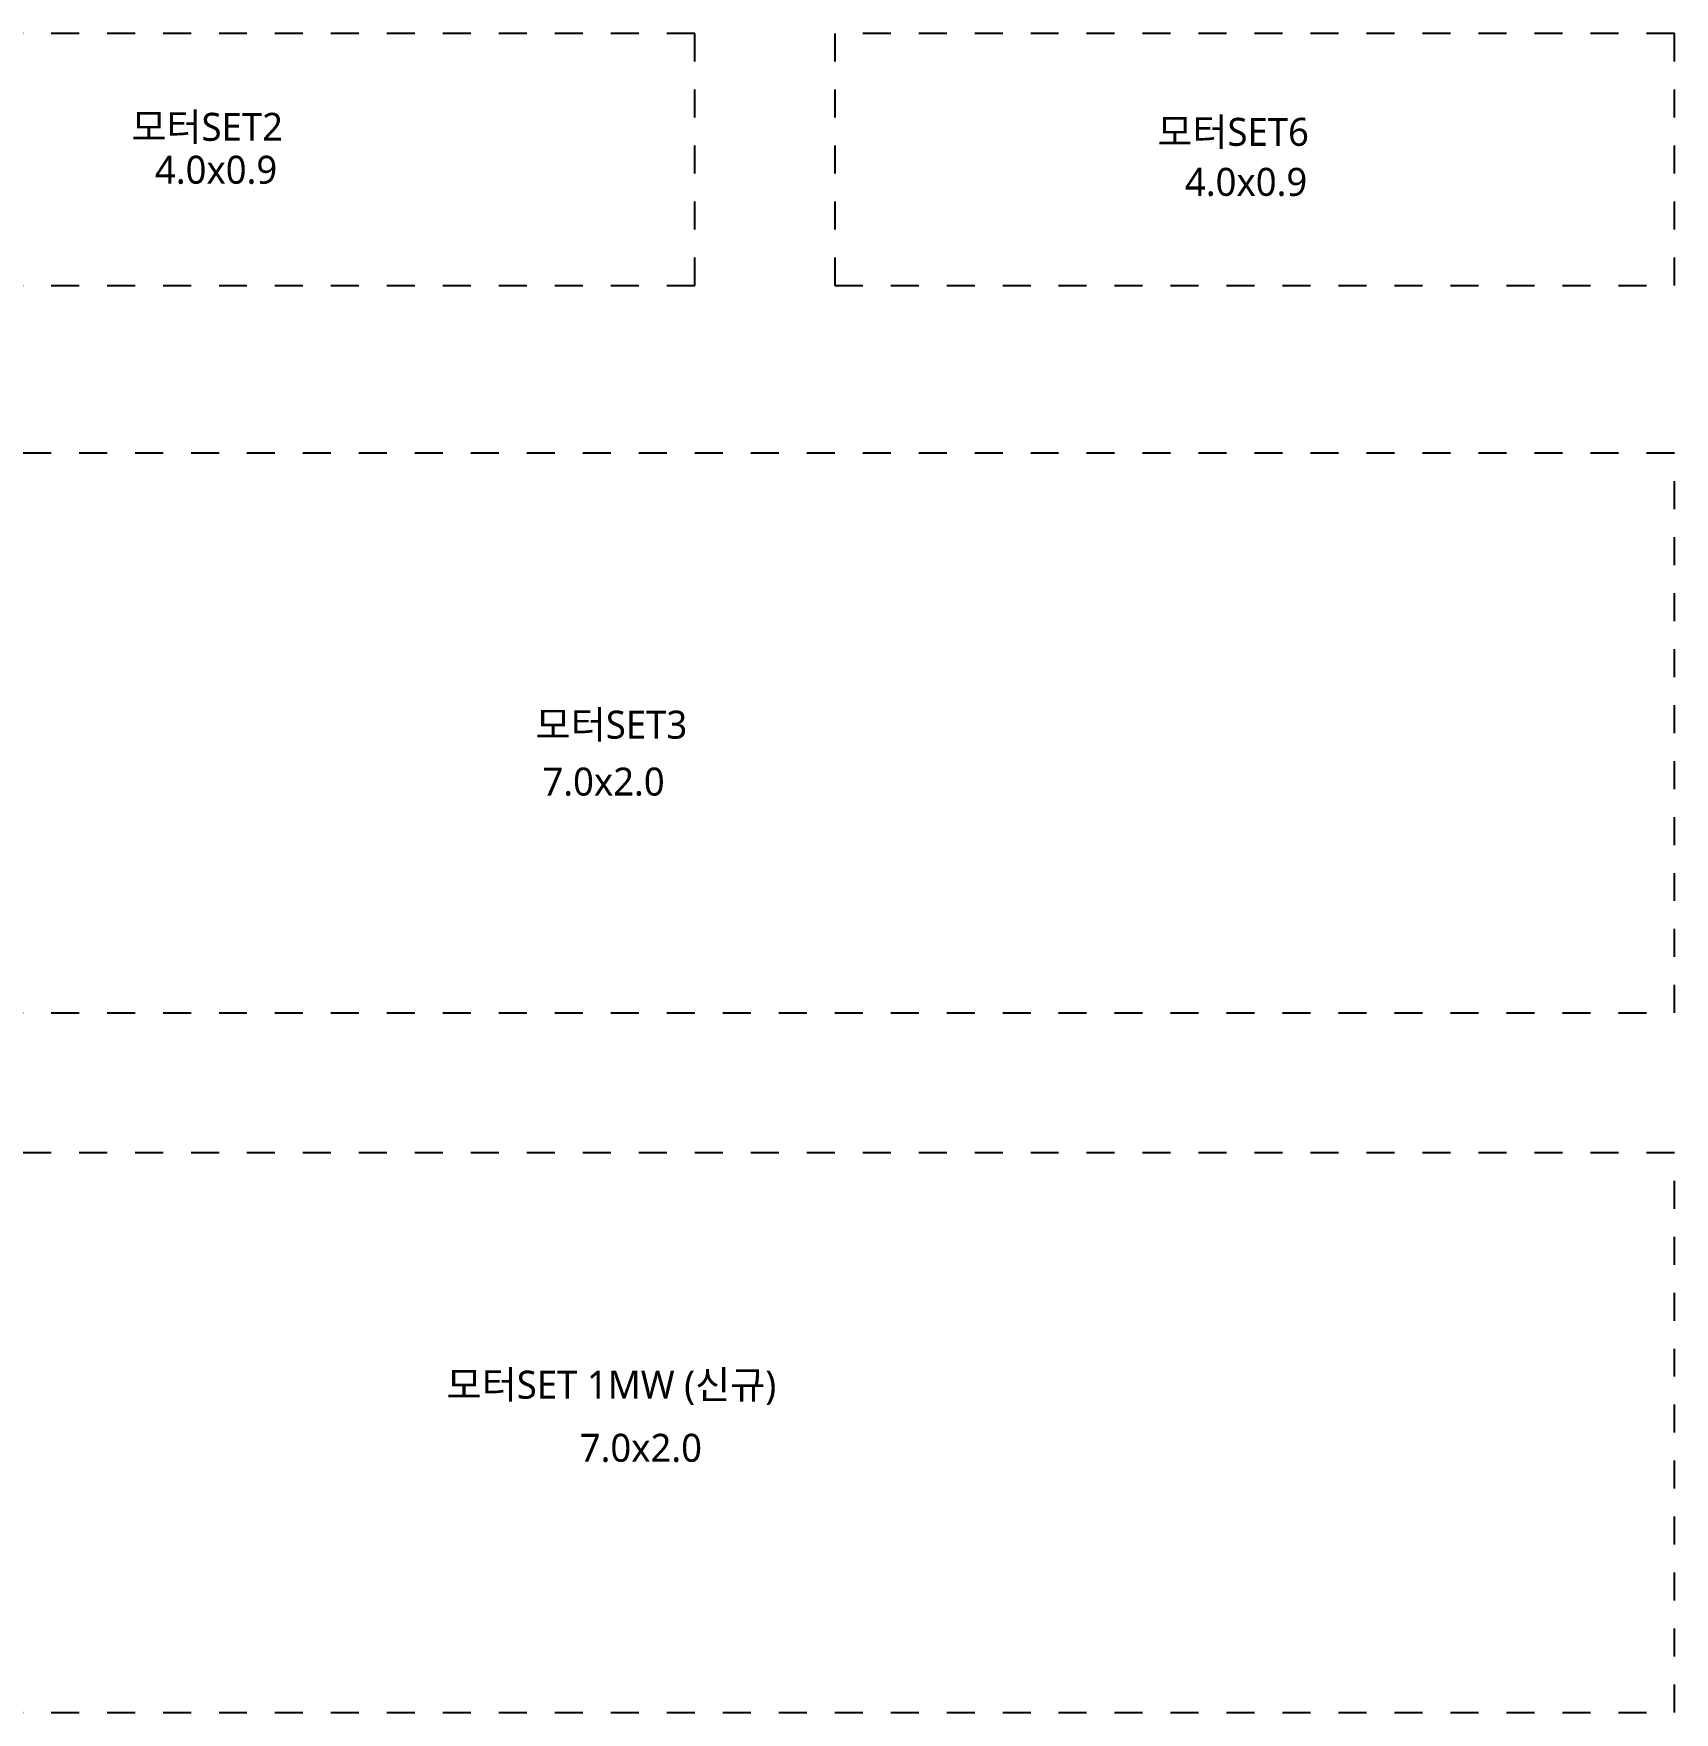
# Model space of a CAD drawing. Header units: millimetres. Extents: x 9 to 147, y 4 to 115.
# Drawn here: x 47.64 to 53.5, y 45.4 to 51.4 of the extents above; entities that cross this region are included whole.
import ezdxf
from ezdxf.enums import TextEntityAlignment as Align

# ---------------------------------------------------------------- set-up
doc = ezdxf.new("R2010")
doc.units = ezdxf.units.MM
doc.header["$LTSCALE"] = 200
doc.linetypes.add('XR-PLAN$0$HIDDEN', pattern=[0.375, 0.25, -0.125])
doc.layers.add('XR-PLAN$0$!!장비명', color=252, linetype='Continuous')
doc.layers.add('XR-PLAN$0$장비', color=252, linetype='XR-PLAN$0$HIDDEN')
doc.styles.add('XR-PLAN$0$스타일1', font='MALGUN_0.TTF')

# ---------------------------------------------------------------- blocks, each defined once
blk = doc.blocks.new('XR-PLAN$0$지상1층 장비')
at = {"layer": 'XR-PLAN$0$장비', "ltscale": 2}
for points in [[(46500, 50500), (50000, 50500), (50000, 51400), (46500, 51400)], [(50500, 50500), (53500, 50500), (53500, 51400), (50500, 51400)], [(46500, 47900), (53500, 47900), (53500, 49900), (46500, 49900)], [(46500, 45400), (53500, 45400), (53500, 47400), (46500, 47400)]]:
    blk.add_lwpolyline(points, close=True, dxfattribs=at)
at = {"layer": 'XR-PLAN$0$!!장비명', "ltscale": 2, "style": 'XR-PLAN$0$스타일1'}
for s, p in [('모터SET2', (48257.6, 51066.7)), ('모터SET6', (51923.2, 51048.8)), ('4.0x0.9', (48289.6, 50913.5)), ('4.0x0.9', (51969.7, 50870)), ('모터SET3', (49702, 48930.2)), ('7.0x2.0', (49674, 48726.7)), ('모터SET 1MW (신규)', (49702, 46571.3)), ('7.0x2.0', (49807.3, 46345.8))]:
    blk.add_text(s, height=100, dxfattribs=at).set_placement(p, align=Align.MIDDLE_CENTER)

msp = doc.modelspace()

# ---------------------------------------------------------------- block references
at = {"layer": 'XR-PLAN$0$장비', "xscale": 0.001, "yscale": 0.001, "zscale": 0.001}
msp.add_blockref('XR-PLAN$0$지상1층 장비', (0, 0), dxfattribs=at)

doc.saveas('drawing.dxf')
